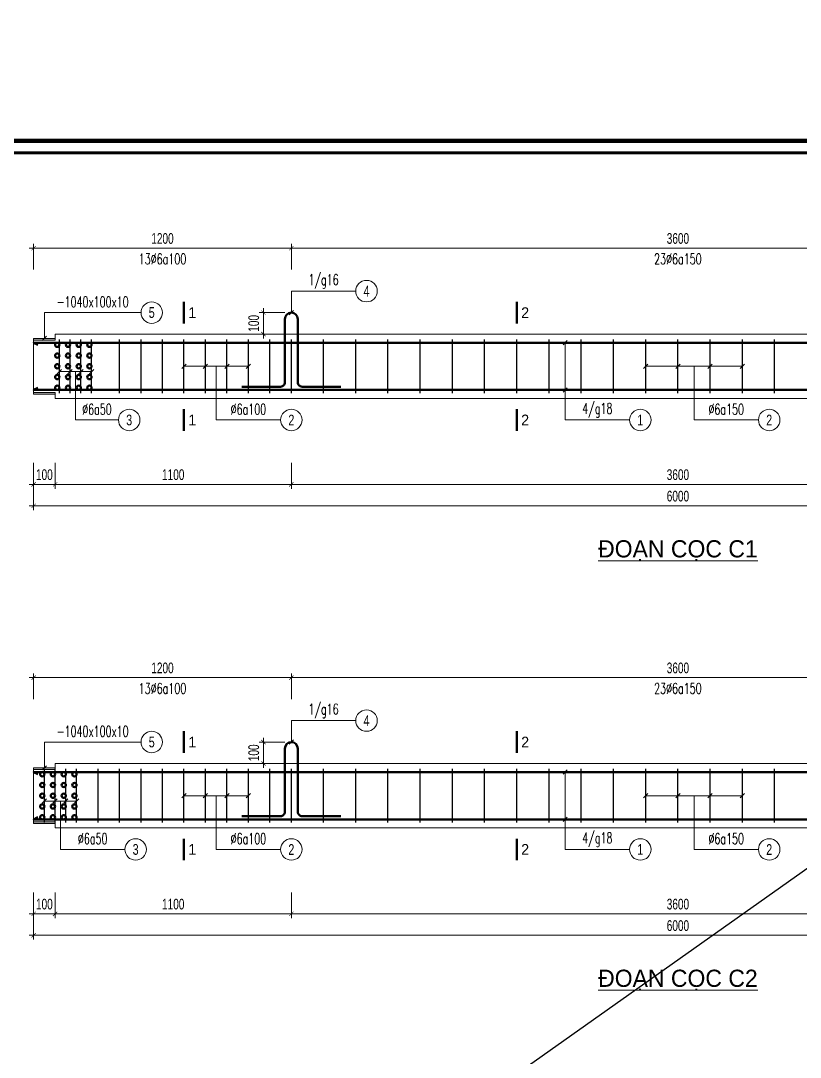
# Model space of a CAD drawing. Header units: inches. Extents: x 541671 to 837720, y 76128 to 1008472.
# Drawn here: x 608180 to 611809, y 379889 to 384717 of the extents above; entities that cross this region are included whole.
import ezdxf
from ezdxf.enums import TextEntityAlignment as Align

# ---------------------------------------------------------------- set-up
doc = ezdxf.new("R2010")
doc.units = ezdxf.units.IN
doc.header["$MEASUREMENT"] = 0
doc.header["$PDMODE"] = 32
doc.header["$PDSIZE"] = -1
doc.layers.get('0').update_dxf_attribs({"lineweight": 18})
for name, color, linetype, lineweight in [('Hien', 4, 'Continuous', 20), ('KICHTHUOC', 4, 'Continuous', 18), ('LC Net thay', 7, 'Continuous', 25), ('LC Text1', 3, 'Continuous', 20), ('ThepDai', 5, 'Continuous', 30), ('ThepDoc', 3, 'Continuous', 50), ('ThepDocHien', 3, 'Continuous', 50), ('VatLieu', 8, 'Continuous', 9)]:
    doc.layers.add(name, color=color, linetype=linetype, lineweight=lineweight)
doc.layers.add('KCS_Plotter', color=11, linetype='Continuous', plot=False)
doc.layers.add('Khungten_LCDI', color=7, linetype='Continuous')
doc.styles.add('Khungten', font='VHAVAN_2.TTF', dxfattribs={"width": 0.8, "height": 5000})
doc.styles.add('ROMANS', font='vncc-rms.shx', dxfattribs={"width": 0.7, "bigfont": 'romancvn.shx'})
doc.styles.add('style2', font='romans.shx', dxfattribs={"width": 0.65, "bigfont": 'vns.shx'})
doc.styles.add('Title', font='VHAVAN_2.TTF', dxfattribs={"width": 0.8})
doc.styles.add('VNAVANTH', font='VHAVANB_2.TTF', dxfattribs={"width": 0.6})
doc.dimstyles.new('dim50', dxfattribs={"dimscale": 20, "dimtxt": 2.5, "dimasz": 1, "dimexe": 1, "dimexo": 0, "dimgap": 1, "dimtad": 1, "dimdec": 0, "dimzin": 12, "dimdsep": 46, "dimtxsty": 'ROMANS', "dimblk": 'ARCHTICK', "dimcen": 0, "dimdle": 1, "dimclrd": 1, "dimclre": 1, "dimclrt": 7, "dimadec": 0, "dimazin": 0, "dimtfac": 4e-06, "dimtdec": 0, "dimtix": 1, "dimtmove": 2, "dimatfit": 3, "dimldrblk": 'ARCHTICK', "dimfxl": 1, "dimtolj": 1, "dimtzin": 0, "dimarcsym": 0})

# ---------------------------------------------------------------- blocks, each defined once
blk = doc.blocks.new('lcdi fix')
at = {"layer": 'Defpoints', "lineweight": 0}
blk.add_lwpolyline([(-1200, -14850), (-1200, 14850), (40800, 14850), (40800, -14850)], close=True, dxfattribs=at)
at = {"layer": 'Khungten_LCDI', "color": 5, "lineweight": 60}
blk.add_lwpolyline([(0, -14650), (0, 14650), (40600, 14650), (40600, -14650)], close=True, dxfattribs=at)
at = {"color": 7, "style": 'Khungten', "width": 0.8}
for tag, p in [('REVISION', (39498.75, -10746.3)), ('NGAYHT', (39546.07, -11609.37))]:
    blk.add_attdef(tag, text='', height=200, dxfattribs=at).set_placement(p, align=Align.CENTER)
at = {"layer": 'LC Text1', "style": 'Title', "width": 1.824646}
for tag, p, p2 in [('TENBANVE1', (36912.66, -8885.76), (40339.14, -8885.76)), ('TENBANVE2', (36912.66, -9562.47), (40339.14, -9562.47))]:
    blk.add_attdef(tag, text='', height=250, dxfattribs=at).set_placement(p, p2, align=Align.FIT)
at = {"layer": 'LC Text1', "style": 'Title', "width": 0.7}
blk.add_attdef('SOBANVE', text='', height=250, dxfattribs=at).set_placement((39561.98, -13896.18), align=Align.CENTER)
blk = doc.blocks.new('doancocC2(6000x300x300)')
at = {"layer": 'VatLieu'}
h = blk.add_hatch(color=256, dxfattribs=at)
h.dxf.hatch_style = 2
h.paths.add_polyline_path([(100, 260), (0, 260), (0, 252), (100, 252)])
h.paths.add_polyline_path([(100, 8), (0, 8), (0, 0), (100, 0)])
h = blk.add_hatch(color=256, dxfattribs=at)
h.dxf.hatch_style = 2
h.paths.add_polyline_path([(6000, 260), (5900, 260), (5900, 254), (6000, 254)])
h.paths.add_polyline_path([(6000, 6), (5900, 6), (5900, 0), (6000, 0)])
at = {"layer": 'Hien'}
for p, q in [((0, 260), (100, 260)), ((0, 260), (0, 0)), ((0, 252), (100, 252)), ((100, 280), (5900, 280)), ((100, 280), (100, 252)), ((5900, 280), (5900, 254)), ((6000, 260), (5900, 260)), ((6000, 254), (5900, 254)), ((6000, 260), (6000, 0)), ((0, 8), (100, 8)), ((0, 0), (100, 0)), ((100, 8), (100, -20)), ((6000, 6), (5900, 6)), ((5900, 6), (5900, -20)), ((6000, 0), (5900, 0)), ((5900, -20), (100, -20))]:
    blk.add_line(p, q, dxfattribs=at)
blk = doc.blocks.new('_ArchTick')
at = {"color": 0, "linetype": 'ByBlock', "const_width": 0.15}
blk.add_lwpolyline([(-0.5, -0.5), (0.5, 0.5)], dxfattribs=at)
blk = doc.blocks.new('*D693')
at = {"layer": 'Defpoints', "color": 0, "transparency": 16777216}
for p in [(3158.4, 4716), (9158.4, 4716), (3158.4, 4616)]:
    blk.add_point(p, dxfattribs=at)
at = {"layer": 'KICHTHUOC', "color": 1, "lineweight": -2, "transparency": 16777216}
for p, q in [((3158.4, 4716), (3158.4, 4596)), ((9158.4, 4716), (9158.4, 4596)), ((9178.4, 4616), (3138.4, 4616))]:
    blk.add_line(p, q, dxfattribs=at)
at = {"layer": 'KICHTHUOC', "color": 1, "lineweight": -2, "transparency": 16777216, "xscale": 20, "yscale": 20, "zscale": 20, "rotation": 180}
blk.add_blockref('_ArchTick', (3158.4, 4616), dxfattribs=at)
at = {"layer": 'KICHTHUOC', "color": 1, "lineweight": -2, "transparency": 16777216, "xscale": 20, "yscale": 20, "zscale": 20}
blk.add_blockref('_ArchTick', (9158.4, 4616), dxfattribs=at)
at = {"layer": 'KICHTHUOC', "color": 7, "transparency": 16777216, "insert": (6158.4, 4661), "char_height": 50, "attachment_point": 5, "style": 'ROMANS'}
blk.add_mtext('\\A1;6000', dxfattribs=at)
blk = doc.blocks.new('*D694')
at = {"layer": 'Defpoints', "color": 0, "transparency": 16777216}
for p in [(4358.4, 4816), (7958.4, 4816), (7958.4, 4716)]:
    blk.add_point(p, dxfattribs=at)
at = {"layer": 'KICHTHUOC', "color": 1, "lineweight": -2, "transparency": 16777216}
for p, q in [((4358.4, 4816), (4358.4, 4696)), ((7958.4, 4816), (7958.4, 4696)), ((4338.4, 4716), (7978.4, 4716))]:
    blk.add_line(p, q, dxfattribs=at)
at = {"layer": 'KICHTHUOC', "color": 1, "lineweight": -2, "transparency": 16777216, "xscale": 20, "yscale": 20, "zscale": 20, "rotation": 180}
blk.add_blockref('_ArchTick', (4358.4, 4716), dxfattribs=at)
at = {"layer": 'KICHTHUOC', "color": 1, "lineweight": -2, "transparency": 16777216, "xscale": 20, "yscale": 20, "zscale": 20}
blk.add_blockref('_ArchTick', (7958.4, 4716), dxfattribs=at)
at = {"layer": 'KICHTHUOC', "color": 7, "transparency": 16777216, "insert": (6158.4, 4761), "char_height": 50, "attachment_point": 5, "style": 'ROMANS'}
blk.add_mtext('\\A1;3600', dxfattribs=at)
blk = doc.blocks.new('*D695')
at = {"layer": 'Defpoints', "color": 0, "transparency": 16777216}
for p in [(3158.4, 4816), (3258.4, 4816), (3258.4, 4716)]:
    blk.add_point(p, dxfattribs=at)
at = {"layer": 'KICHTHUOC', "color": 1, "lineweight": -2, "transparency": 16777216}
for p, q in [((3158.4, 4816), (3158.4, 4696)), ((3258.4, 4816), (3258.4, 4696)), ((3158.4, 4716), (3138.4, 4716)), ((3158.4, 4716), (3258.4, 4716)), ((3258.4, 4716), (3278.4, 4716))]:
    blk.add_line(p, q, dxfattribs=at)
at = {"layer": 'KICHTHUOC', "color": 1, "lineweight": -2, "transparency": 16777216, "xscale": 20, "yscale": 20, "zscale": 20}
blk.add_blockref('_ArchTick', (3158.4, 4716), dxfattribs=at)
at = {"layer": 'KICHTHUOC', "color": 1, "lineweight": -2, "transparency": 16777216, "xscale": 20, "yscale": 20, "zscale": 20, "rotation": 180}
blk.add_blockref('_ArchTick', (3258.4, 4716), dxfattribs=at)
at = {"layer": 'KICHTHUOC', "color": 7, "transparency": 16777216, "insert": (3208.4, 4761), "char_height": 50, "attachment_point": 5, "style": 'ROMANS'}
blk.add_mtext('\\A1;100', dxfattribs=at)
blk = doc.blocks.new('*D696')
at = {"layer": 'Defpoints', "color": 0, "transparency": 16777216}
for p in [(3258.4, 4816), (4358.4, 4816), (4358.4, 4716)]:
    blk.add_point(p, dxfattribs=at)
at = {"layer": 'KICHTHUOC', "color": 1, "lineweight": -2, "transparency": 16777216}
for p, q in [((3258.4, 4816), (3258.4, 4696)), ((4358.4, 4816), (4358.4, 4696)), ((3238.4, 4716), (4378.4, 4716))]:
    blk.add_line(p, q, dxfattribs=at)
at = {"layer": 'KICHTHUOC', "color": 1, "lineweight": -2, "transparency": 16777216, "xscale": 20, "yscale": 20, "zscale": 20, "rotation": 180}
blk.add_blockref('_ArchTick', (3258.4, 4716), dxfattribs=at)
at = {"layer": 'KICHTHUOC', "color": 1, "lineweight": -2, "transparency": 16777216, "xscale": 20, "yscale": 20, "zscale": 20}
blk.add_blockref('_ArchTick', (4358.4, 4716), dxfattribs=at)
at = {"layer": 'KICHTHUOC', "color": 7, "transparency": 16777216, "insert": (3808.4, 4761), "char_height": 50, "attachment_point": 5, "style": 'ROMANS'}
blk.add_mtext('\\A1;1100', dxfattribs=at)
blk = doc.blocks.new('*D697')
at = {"layer": 'Defpoints', "color": 0, "transparency": 16777216}
for p in [(4358.4, 5816), (3158.4, 5716), (4358.4, 5716)]:
    blk.add_point(p, dxfattribs=at)
at = {"layer": 'KICHTHUOC', "color": 1, "lineweight": -2, "transparency": 16777216}
for p, q in [((3138.4, 5816), (4378.4, 5816)), ((3158.4, 5716), (3158.4, 5836)), ((4358.4, 5716), (4358.4, 5836))]:
    blk.add_line(p, q, dxfattribs=at)
at = {"layer": 'KICHTHUOC', "color": 1, "lineweight": -2, "transparency": 16777216, "xscale": 20, "yscale": 20, "zscale": 20, "rotation": 180}
blk.add_blockref('_ArchTick', (3158.4, 5816), dxfattribs=at)
at = {"layer": 'KICHTHUOC', "color": 1, "lineweight": -2, "transparency": 16777216, "xscale": 20, "yscale": 20, "zscale": 20}
blk.add_blockref('_ArchTick', (4358.4, 5816), dxfattribs=at)
at = {"layer": 'KICHTHUOC', "color": 7, "transparency": 16777216, "insert": (3758.4, 5861), "char_height": 50, "attachment_point": 5, "style": 'ROMANS'}
blk.add_mtext('\\A1;1200', dxfattribs=at)
blk = doc.blocks.new('*D698')
at = {"layer": 'Defpoints', "color": 0, "transparency": 16777216}
for p in [(4228.4, 5516), (4328.4, 5516), (4328.4, 5416)]:
    blk.add_point(p, dxfattribs=at)
at = {"layer": 'KICHTHUOC', "color": 1, "lineweight": -2, "transparency": 16777216}
for p, q in [((4328.4, 5516), (4208.4, 5516)), ((4228.4, 5516), (4228.4, 5536)), ((4228.4, 5416), (4228.4, 5516)), ((4328.4, 5416), (4208.4, 5416)), ((4228.4, 5416), (4228.4, 5396))]:
    blk.add_line(p, q, dxfattribs=at)
at = {"layer": 'KICHTHUOC', "color": 1, "lineweight": -2, "transparency": 16777216, "xscale": 20, "yscale": 20, "zscale": 20}
for p, rotation in [((4228.4, 5516), 270), ((4228.4, 5416), 90)]:
    blk.add_blockref('_ArchTick', p, dxfattribs=dict(at, rotation=rotation))
at = {"layer": 'KICHTHUOC', "color": 7, "transparency": 16777216, "insert": (4183.4, 5466), "char_height": 50, "attachment_point": 5, "rotation": 90, "style": 'ROMANS'}
blk.add_mtext('\\A1;100', dxfattribs=at)
blk = doc.blocks.new('*D699')
at = {"layer": 'Defpoints', "color": 0, "transparency": 16777216}
for p in [(7958.4, 5816), (4358.4, 5716), (7958.4, 5716)]:
    blk.add_point(p, dxfattribs=at)
at = {"layer": 'KICHTHUOC', "color": 1, "lineweight": -2, "transparency": 16777216}
for p, q in [((4338.4, 5816), (7978.4, 5816)), ((4358.4, 5716), (4358.4, 5836)), ((7958.4, 5716), (7958.4, 5836))]:
    blk.add_line(p, q, dxfattribs=at)
at = {"layer": 'KICHTHUOC', "color": 1, "lineweight": -2, "transparency": 16777216, "xscale": 20, "yscale": 20, "zscale": 20, "rotation": 180}
blk.add_blockref('_ArchTick', (4358.4, 5816), dxfattribs=at)
at = {"layer": 'KICHTHUOC', "color": 1, "lineweight": -2, "transparency": 16777216, "xscale": 20, "yscale": 20, "zscale": 20}
blk.add_blockref('_ArchTick', (7958.4, 5816), dxfattribs=at)
at = {"layer": 'KICHTHUOC', "color": 7, "transparency": 16777216, "insert": (6158.4, 5861), "char_height": 50, "attachment_point": 5, "style": 'ROMANS'}
blk.add_mtext('\\A1;3600', dxfattribs=at)
blk = doc.blocks.new('_Oblique')
at = {"color": 0, "linetype": 'ByBlock', "lineweight": -2}
blk.add_line((-0.5, -0.5), (0.5, 0.5), dxfattribs=at)
blk = doc.blocks.new('*D750')
at = {"layer": 'Defpoints', "color": 0, "transparency": 16777216}
for p in [(3158.4, 6716), (9158.4, 6716), (3158.4, 6616)]:
    blk.add_point(p, dxfattribs=at)
at = {"layer": 'KICHTHUOC', "color": 1, "lineweight": -2, "transparency": 16777216}
for p, q in [((3158.4, 6716), (3158.4, 6596)), ((9158.4, 6716), (9158.4, 6596)), ((9178.4, 6616), (3138.4, 6616))]:
    blk.add_line(p, q, dxfattribs=at)
at = {"layer": 'KICHTHUOC', "color": 1, "lineweight": -2, "transparency": 16777216, "xscale": 20, "yscale": 20, "zscale": 20, "rotation": 180}
blk.add_blockref('_ArchTick', (3158.4, 6616), dxfattribs=at)
at = {"layer": 'KICHTHUOC', "color": 1, "lineweight": -2, "transparency": 16777216, "xscale": 20, "yscale": 20, "zscale": 20}
blk.add_blockref('_ArchTick', (9158.4, 6616), dxfattribs=at)
at = {"layer": 'KICHTHUOC', "color": 7, "transparency": 16777216, "insert": (6158.4, 6661), "char_height": 50, "attachment_point": 5, "style": 'ROMANS'}
blk.add_mtext('\\A1;6000', dxfattribs=at)
blk = doc.blocks.new('*D751')
at = {"layer": 'Defpoints', "color": 0, "transparency": 16777216}
for p in [(4358.4, 6816), (7958.4, 6816), (7958.4, 6716)]:
    blk.add_point(p, dxfattribs=at)
at = {"layer": 'KICHTHUOC', "color": 1, "lineweight": -2, "transparency": 16777216}
for p, q in [((4358.4, 6816), (4358.4, 6696)), ((7958.4, 6816), (7958.4, 6696)), ((4338.4, 6716), (7978.4, 6716))]:
    blk.add_line(p, q, dxfattribs=at)
at = {"layer": 'KICHTHUOC', "color": 1, "lineweight": -2, "transparency": 16777216, "xscale": 20, "yscale": 20, "zscale": 20, "rotation": 180}
blk.add_blockref('_ArchTick', (4358.4, 6716), dxfattribs=at)
at = {"layer": 'KICHTHUOC', "color": 1, "lineweight": -2, "transparency": 16777216, "xscale": 20, "yscale": 20, "zscale": 20}
blk.add_blockref('_ArchTick', (7958.4, 6716), dxfattribs=at)
at = {"layer": 'KICHTHUOC', "color": 7, "transparency": 16777216, "insert": (6158.4, 6761), "char_height": 50, "attachment_point": 5, "style": 'ROMANS'}
blk.add_mtext('\\A1;3600', dxfattribs=at)
blk = doc.blocks.new('*D752')
at = {"layer": 'Defpoints', "color": 0, "transparency": 16777216}
for p in [(3158.4, 6816), (3258.4, 6816), (3258.4, 6716)]:
    blk.add_point(p, dxfattribs=at)
at = {"layer": 'KICHTHUOC', "color": 1, "lineweight": -2, "transparency": 16777216}
for p, q in [((3158.4, 6816), (3158.4, 6696)), ((3258.4, 6816), (3258.4, 6696)), ((3158.4, 6716), (3138.4, 6716)), ((3158.4, 6716), (3258.4, 6716)), ((3258.4, 6716), (3278.4, 6716))]:
    blk.add_line(p, q, dxfattribs=at)
at = {"layer": 'KICHTHUOC', "color": 1, "lineweight": -2, "transparency": 16777216, "xscale": 20, "yscale": 20, "zscale": 20}
blk.add_blockref('_ArchTick', (3158.4, 6716), dxfattribs=at)
at = {"layer": 'KICHTHUOC', "color": 1, "lineweight": -2, "transparency": 16777216, "xscale": 20, "yscale": 20, "zscale": 20, "rotation": 180}
blk.add_blockref('_ArchTick', (3258.4, 6716), dxfattribs=at)
at = {"layer": 'KICHTHUOC', "color": 7, "transparency": 16777216, "insert": (3208.4, 6761), "char_height": 50, "attachment_point": 5, "style": 'ROMANS'}
blk.add_mtext('\\A1;100', dxfattribs=at)
blk = doc.blocks.new('*D753')
at = {"layer": 'Defpoints', "color": 0, "transparency": 16777216}
for p in [(3258.4, 6816), (4358.4, 6816), (4358.4, 6716)]:
    blk.add_point(p, dxfattribs=at)
at = {"layer": 'KICHTHUOC', "color": 1, "lineweight": -2, "transparency": 16777216}
for p, q in [((3258.4, 6816), (3258.4, 6696)), ((4358.4, 6816), (4358.4, 6696)), ((3238.4, 6716), (4378.4, 6716))]:
    blk.add_line(p, q, dxfattribs=at)
at = {"layer": 'KICHTHUOC', "color": 1, "lineweight": -2, "transparency": 16777216, "xscale": 20, "yscale": 20, "zscale": 20, "rotation": 180}
blk.add_blockref('_ArchTick', (3258.4, 6716), dxfattribs=at)
at = {"layer": 'KICHTHUOC', "color": 1, "lineweight": -2, "transparency": 16777216, "xscale": 20, "yscale": 20, "zscale": 20}
blk.add_blockref('_ArchTick', (4358.4, 6716), dxfattribs=at)
at = {"layer": 'KICHTHUOC', "color": 7, "transparency": 16777216, "insert": (3808.4, 6761), "char_height": 50, "attachment_point": 5, "style": 'ROMANS'}
blk.add_mtext('\\A1;1100', dxfattribs=at)
blk = doc.blocks.new('*D721')
at = {"layer": 'Defpoints', "color": 0, "transparency": 16777216}
for p in [(4358.4, 7816), (3158.4, 7716), (4358.4, 7716)]:
    blk.add_point(p, dxfattribs=at)
at = {"layer": 'KICHTHUOC', "color": 1, "lineweight": -2, "transparency": 16777216}
for p, q in [((3158.4, 7716), (3158.4, 7836)), ((4358.4, 7716), (4358.4, 7836)), ((3138.4, 7816), (4378.4, 7816))]:
    blk.add_line(p, q, dxfattribs=at)
at = {"layer": 'KICHTHUOC', "color": 1, "lineweight": -2, "transparency": 16777216, "xscale": 20, "yscale": 20, "zscale": 20, "rotation": 180}
blk.add_blockref('_ArchTick', (3158.4, 7816), dxfattribs=at)
at = {"layer": 'KICHTHUOC', "color": 1, "lineweight": -2, "transparency": 16777216, "xscale": 20, "yscale": 20, "zscale": 20}
blk.add_blockref('_ArchTick', (4358.4, 7816), dxfattribs=at)
at = {"layer": 'KICHTHUOC', "color": 7, "transparency": 16777216, "insert": (3758.4, 7861), "char_height": 50, "attachment_point": 5, "style": 'ROMANS'}
blk.add_mtext('\\A1;1200', dxfattribs=at)
blk = doc.blocks.new('*D722')
at = {"layer": 'Defpoints', "color": 0, "transparency": 16777216}
for p in [(4228.4, 7516), (4328.4, 7516), (4328.4, 7416)]:
    blk.add_point(p, dxfattribs=at)
at = {"layer": 'KICHTHUOC', "color": 1, "lineweight": -2, "transparency": 16777216}
for p, q in [((4228.4, 7516), (4228.4, 7536)), ((4328.4, 7516), (4208.4, 7516)), ((4228.4, 7416), (4228.4, 7516)), ((4328.4, 7416), (4208.4, 7416)), ((4228.4, 7416), (4228.4, 7396))]:
    blk.add_line(p, q, dxfattribs=at)
at = {"layer": 'KICHTHUOC', "color": 1, "lineweight": -2, "transparency": 16777216, "xscale": 20, "yscale": 20, "zscale": 20}
for p, rotation in [((4228.4, 7516), 270), ((4228.4, 7416), 90)]:
    blk.add_blockref('_ArchTick', p, dxfattribs=dict(at, rotation=rotation))
at = {"layer": 'KICHTHUOC', "color": 7, "transparency": 16777216, "insert": (4183.4, 7466), "char_height": 50, "attachment_point": 5, "rotation": 90, "style": 'ROMANS'}
blk.add_mtext('\\A1;100', dxfattribs=at)
blk = doc.blocks.new('*D723')
at = {"layer": 'Defpoints', "color": 0, "transparency": 16777216}
for p in [(7958.4, 7816), (4358.4, 7716), (7958.4, 7716)]:
    blk.add_point(p, dxfattribs=at)
at = {"layer": 'KICHTHUOC', "color": 1, "lineweight": -2, "transparency": 16777216}
for p, q in [((4358.4, 7716), (4358.4, 7836)), ((7958.4, 7716), (7958.4, 7836)), ((4338.4, 7816), (7978.4, 7816))]:
    blk.add_line(p, q, dxfattribs=at)
at = {"layer": 'KICHTHUOC', "color": 1, "lineweight": -2, "transparency": 16777216, "xscale": 20, "yscale": 20, "zscale": 20, "rotation": 180}
blk.add_blockref('_ArchTick', (4358.4, 7816), dxfattribs=at)
at = {"layer": 'KICHTHUOC', "color": 1, "lineweight": -2, "transparency": 16777216, "xscale": 20, "yscale": 20, "zscale": 20}
blk.add_blockref('_ArchTick', (7958.4, 7816), dxfattribs=at)
at = {"layer": 'KICHTHUOC', "color": 7, "transparency": 16777216, "insert": (6158.4, 7861), "char_height": 50, "attachment_point": 5, "style": 'ROMANS'}
blk.add_mtext('\\A1;3600', dxfattribs=at)
blk = doc.blocks.new('doancocC1(6000x300x300)')
at = {"layer": 'VatLieu'}
h = blk.add_hatch(color=256, dxfattribs=at)
h.dxf.hatch_style = 2
h.paths.add_polyline_path([(100, 260), (0, 260), (0, 252), (100, 252)])
h.paths.add_polyline_path([(100, 8), (0, 8), (0, 0), (100, 0)])
at = {"layer": 'Hien'}
for p, q in [((0, 260), (100, 260)), ((0, 260), (0, 0)), ((0, 252), (100, 252)), ((100, 280), (6000, 280)), ((100, 252), (100, 280)), ((6000, 280), (6300, 155)), ((6300, 105), (6300, 155)), ((6000, -20), (6300, 105)), ((0, 8), (100, 8)), ((0, 0), (100, 0)), ((100, -20), (100, 8)), ((6000, -20), (100, -20))]:
    blk.add_line(p, q, dxfattribs=at)
blk.add_lwpolyline([(6300, 142.5), (6350, 142.5), (6350, 117.5), (6300, 117.5)], dxfattribs=at)
blk = doc.blocks.new('000000000000000000000000')
at = {"layer": 'KICHTHUOC'}
for p, q in [((4358.37, 7616), (4658.37, 7616)), ((4358.37, 7616), (4358.37, 7516)), ((3208.37, 7516), (3658.37, 7516)), ((3208.37, 7516), (3208.37, 7396)), ((5633.37, 7376), (5633.37, 7016)), ((3278.37, 7241), (3428.37, 7241)), ((3353.37, 7241), (3353.37, 7016)), ((3858.37, 7266), (4158.37, 7266)), ((4008.37, 7266), (4008.37, 7016)), ((6008.37, 7266), (6458.37, 7266)), ((6233.37, 7266), (6233.37, 7016)), ((3353.37, 7016), (3553.37, 7016)), ((4008.37, 7016), (4308.37, 7016)), ((5633.37, 7016), (5933.37, 7016)), ((6233.37, 7016), (6533.37, 7016)), ((4358.37, 5616), (4658.37, 5616)), ((4358.37, 5616), (4358.37, 5516)), ((3208.37, 5516), (3658.37, 5516)), ((3208.37, 5516), (3208.37, 5396)), ((5633.37, 5376), (5633.37, 5016)), ((3858.37, 5266), (4158.37, 5266)), ((4008.37, 5266), (4008.37, 5016)), ((6008.37, 5266), (6458.37, 5266)), ((6233.37, 5266), (6233.37, 5016)), ((3208.37, 5241), (3358.37, 5241)), ((3283.37, 5241), (3283.37, 5016)), ((3283.37, 5016), (3583.37, 5016)), ((4008.37, 5016), (4308.37, 5016)), ((5633.37, 5016), (5933.37, 5016)), ((6233.37, 5016), (6533.37, 5016))]:
    blk.add_line(p, q, dxfattribs=at)
for centre in [(4708.37, 7616), (3708.37, 7516), (3603.37, 7016), (4358.37, 7016), (5983.37, 7016), (6583.37, 7016), (4708.37, 5616), (3708.37, 5516), (3633.37, 5016), (4358.37, 5016), (5983.37, 5016), (6583.37, 5016)]:
    blk.add_circle(centre, 50, dxfattribs=at)
at = {"layer": 'ThepDai'}
for p, q in [((3278.37, 7141), (3278.37, 7391)), ((3328.37, 7141), (3328.37, 7391)), ((3378.37, 7141), (3378.37, 7391)), ((3428.37, 7141), (3428.37, 7391)), ((3558.37, 7141), (3558.37, 7391)), ((3658.37, 7141), (3658.37, 7391)), ((3758.37, 7141), (3758.37, 7391)), ((3858.37, 7141), (3858.37, 7391)), ((3958.37, 7141), (3958.37, 7391)), ((4058.37, 7141), (4058.37, 7391)), ((4158.37, 7141), (4158.37, 7391)), ((4258.37, 7141), (4258.37, 7391)), ((4358.37, 7141), (4358.37, 7391)), ((4508.37, 7141), (4508.37, 7391)), ((4658.37, 7141), (4658.37, 7391)), ((4808.37, 7141), (4808.37, 7391)), ((4958.37, 7141), (4958.37, 7391)), ((5108.37, 7141), (5108.37, 7391)), ((5258.37, 7141), (5258.37, 7391)), ((5408.37, 7141), (5408.37, 7391)), ((5558.37, 7141), (5558.37, 7391)), ((5708.37, 7141), (5708.37, 7391)), ((5858.37, 7141), (5858.37, 7391)), ((6008.37, 7141), (6008.37, 7391)), ((6158.37, 7141), (6158.37, 7391)), ((6308.37, 7141), (6308.37, 7391)), ((6458.37, 7141), (6458.37, 7391)), ((6608.37, 7141), (6608.37, 7391)), ((3208.37, 5141), (3208.37, 5391)), ((3258.37, 5141), (3258.37, 5391)), ((3308.37, 5141), (3308.37, 5391)), ((3358.37, 5141), (3358.37, 5391)), ((3458.37, 5141), (3458.37, 5391)), ((3558.37, 5141), (3558.37, 5391)), ((3658.37, 5141), (3658.37, 5391)), ((3758.37, 5141), (3758.37, 5391)), ((3858.37, 5141), (3858.37, 5391)), ((3958.37, 5141), (3958.37, 5391)), ((4058.37, 5141), (4058.37, 5391)), ((4158.37, 5141), (4158.37, 5391)), ((4258.37, 5141), (4258.37, 5391)), ((4358.37, 5141), (4358.37, 5391)), ((4508.37, 5141), (4508.37, 5391)), ((4658.37, 5141), (4658.37, 5391)), ((4808.37, 5141), (4808.37, 5391)), ((4958.37, 5141), (4958.37, 5391)), ((5108.37, 5141), (5108.37, 5391)), ((5258.37, 5141), (5258.37, 5391)), ((5408.37, 5141), (5408.37, 5391)), ((5558.37, 5141), (5558.37, 5391)), ((5708.37, 5141), (5708.37, 5391)), ((5858.37, 5141), (5858.37, 5391)), ((6008.37, 5141), (6008.37, 5391)), ((6158.37, 5141), (6158.37, 5391)), ((6308.37, 5141), (6308.37, 5391)), ((6458.37, 5141), (6458.37, 5391)), ((6608.37, 5141), (6608.37, 5391))]:
    blk.add_line(p, q, dxfattribs=at)
at = {"layer": 'ThepDoc'}
for points in [[(9458.37, 7278.5), (9158.37, 7376), (3158.37, 7376), (3178.37, 7366)], [(9458.37, 7253.5), (9158.37, 7156), (3158.37, 7156), (3178.37, 7166)], [(9138.37, 5366), (9158.37, 5376), (3158.37, 5376), (3178.37, 5366)], [(9138.37, 5166), (9158.37, 5156), (3158.37, 5156), (3178.37, 5166)]]:
    blk.add_lwpolyline(points, dxfattribs=at)
for centre in [(3268.37, 7366), (3318.37, 7366), (3368.37, 7366), (3418.37, 7366), (3268.37, 7316), (3318.37, 7316), (3368.37, 7316), (3418.37, 7316), (3268.37, 7266), (3318.37, 7266), (3368.37, 7266), (3418.37, 7266), (3268.37, 7216), (3318.37, 7216), (3368.37, 7216), (3418.37, 7216), (3268.37, 7166), (3318.37, 7166), (3368.37, 7166), (3418.37, 7166), (3198.37, 5366), (3248.37, 5366), (3298.37, 5366), (3348.37, 5366), (3198.37, 5316), (3248.37, 5316), (3298.37, 5316), (3348.37, 5316), (3198.37, 5266), (3248.37, 5266), (3298.37, 5266), (3348.37, 5266), (3198.37, 5216), (3248.37, 5216), (3298.37, 5216), (3348.37, 5216), (3198.37, 5166), (3248.37, 5166), (3298.37, 5166), (3348.37, 5166)]:
    blk.add_circle(centre, 10, dxfattribs=at)
at = {"layer": 'ThepDocHien'}
for p, q in [((3858.37, 7466), (3858.37, 7566)), ((5408.37, 7466), (5408.37, 7566)), ((3858.37, 7066), (3858.37, 6966)), ((5408.37, 7066), (5408.37, 6966)), ((3858.37, 5466), (3858.37, 5566)), ((5408.37, 5466), (5408.37, 5566)), ((3858.37, 5066), (3858.37, 4966)), ((5408.37, 5066), (5408.37, 4966))]:
    blk.add_line(p, q, dxfattribs=at)
for points in [[(4588.37, 7171), (4408.37, 7171, -0.4142136), (4388.37, 7191), (4388.37, 7486, 1), (4328.37, 7486), (4328.37, 7191, -0.4142136), (4308.37, 7171), (4128.37, 7171)], [(4588.37, 5171), (4408.37, 5171, -0.4142136), (4388.37, 5191), (4388.37, 5486, 1), (4328.37, 5486), (4328.37, 5191, -0.4142136), (4308.37, 5171), (4128.37, 5171)]]:
    blk.add_lwpolyline(points, format="xyb", dxfattribs=at)
at = {"layer": 'VatLieu', "const_width": 19.6}
blk.add_lwpolyline([(-209.36, 0), (11550.64, 0), (11550.64, 8316), (-209.36, 8316)], close=True, dxfattribs=at)
at = {"layer": 'KICHTHUOC', "xscale": 20, "yscale": 20, "zscale": 20}
for p in [(4358.37, 7516), (3208.37, 7396), (5633.37, 7376), (3278.37, 7241), (3328.37, 7241), (3378.37, 7241), (3428.37, 7241), (3858.37, 7266), (3958.37, 7266), (4058.37, 7266), (4158.37, 7266), (6008.37, 7266), (6158.37, 7266), (6308.37, 7266), (6458.37, 7266), (5633.37, 7156), (4358.37, 5516), (3208.37, 5396), (5633.37, 5376), (3858.37, 5266), (3958.37, 5266), (4058.37, 5266), (4158.37, 5266), (6008.37, 5266), (6158.37, 5266), (6308.37, 5266), (6458.37, 5266), (3208.37, 5241), (3258.37, 5241), (3308.37, 5241), (3358.37, 5241), (5633.37, 5156)]:
    blk.add_blockref('_Oblique', p, dxfattribs=at)
at = {"layer": 'VatLieu'}
for name, p in [('doancocC1(6000x300x300)', (3158.37, 7136)), ('doancocC2(6000x300x300)', (3158.37, 5136))]:
    blk.add_blockref(name, p, dxfattribs=at)
for s, style, width, p in [('13%%c6a100', 'style2', 0.65, (3758.37, 7766)), ('23%%c6a150', 'style2', 0.65, (6158.37, 7766)), ('1/g16', 'style2', 0.65, (4508.37, 7666)), ('4', 'ROMANS', 0.75, (4708.37, 7616)), ('-1040x100x10', 'style2', 0.65, (3433.37, 7566)), ('5', 'ROMANS', 0.75, (3708.37, 7516)), ('4/g18', 'style2', 0.65, (5783.37, 7066)), ('%%c6a50', 'style2', 0.65, (3453.37, 7066)), ('%%c6a100', 'style2', 0.65, (4158.37, 7066)), ('%%c6a150', 'style2', 0.65, (6383.37, 7066)), ('3', 'ROMANS', 0.75, (3603.37, 7016)), ('2', 'ROMANS', 0.75, (4358.37, 7016)), ('1', 'ROMANS', 0.75, (5983.37, 7016)), ('2', 'ROMANS', 0.75, (6583.37, 7016)), ('13%%c6a100', 'style2', 0.65, (3758.37, 5766)), ('23%%c6a150', 'style2', 0.65, (6158.37, 5766)), ('1/g16', 'style2', 0.65, (4508.37, 5666)), ('4', 'ROMANS', 0.75, (4708.37, 5616)), ('-1040x100x10', 'style2', 0.65, (3433.37, 5566)), ('5', 'ROMANS', 0.75, (3708.37, 5516)), ('%%c6a50', 'style2', 0.65, (3433.37, 5066)), ('%%c6a100', 'style2', 0.65, (4158.37, 5066)), ('4/g18', 'style2', 0.65, (5783.37, 5066)), ('%%c6a150', 'style2', 0.65, (6383.37, 5066)), ('3', 'ROMANS', 0.75, (3633.37, 5016)), ('2', 'ROMANS', 0.75, (4358.37, 5016)), ('1', 'ROMANS', 0.75, (5983.37, 5016)), ('2', 'ROMANS', 0.75, (6583.37, 5016))]:
    blk.add_text(s, height=50, dxfattribs=dict(style=style, width=width)).set_placement(p, align=Align.MIDDLE)
at = {"style": 'VNAVANTH'}
for s, p in [('1', (3878.37, 7515.8)), ('2', (5428.37, 7515.8)), ('1', (3878.37, 7016)), ('2', (5428.37, 7016)), ('1', (3878.37, 5515.8)), ('2', (5428.37, 5515.8)), ('1', (3878.37, 5016)), ('2', (5428.37, 5016))]:
    blk.add_text(s, height=50, dxfattribs=at).set_placement(p, align=Align.MIDDLE_LEFT)
for s, p in [('%%u®o¹n cäc c1', (6158.37, 6376)), ('%%u®o¹n cäc c2', (6158.37, 4376))]:
    blk.add_text(s, height=80, dxfattribs=at).set_placement(p, align=Align.CENTER)
at = {"layer": 'KICHTHUOC'}
for base, p1, p2, angle, picture, middle in [((4358.37, 7816), (3158.37, 7716), (4358.37, 7716), 180, '*D721', (3758.37, 7861)), ((4228.37, 7516), (4328.37, 7416), (4328.37, 7516), 90, '*D722', (4183.37, 7466)), ((4358.37, 5816), (3158.37, 5716), (4358.37, 5716), 180, '*D697', (3758.37, 5861)), ((4228.37, 5516), (4328.37, 5416), (4328.37, 5516), 90, '*D698', (4183.37, 5466))]:
    dim = blk.add_linear_dim(base=base, p1=p1, p2=p2, angle=angle, dimstyle='dim50', dxfattribs=at)
    dim.commit()
    dim.dimension.update_dxf_attribs({"geometry": picture, "text_midpoint": middle})
for base, p1, p2, picture, middle in [((7958.37, 7816), (4358.37, 7716), (7958.37, 7716), '*D723', (6158.37, 7861)), ((3258.37, 6716), (3158.37, 6816), (3258.37, 6816), '*D752', (3208.37, 6761)), ((4358.37, 6716), (3258.37, 6816), (4358.37, 6816), '*D753', (3808.37, 6761)), ((7958.37, 6716), (4358.37, 6816), (7958.37, 6816), '*D751', (6158.37, 6761)), ((3158.37, 6616), (9158.37, 6716), (3158.37, 6716), '*D750', (6158.37, 6661)), ((7958.37, 5816), (4358.37, 5716), (7958.37, 5716), '*D699', (6158.37, 5861)), ((3258.37, 4716), (3158.37, 4816), (3258.37, 4816), '*D695', (3208.37, 4761)), ((4358.37, 4716), (3258.37, 4816), (4358.37, 4816), '*D696', (3808.37, 4761)), ((7958.37, 4716), (4358.37, 4816), (7958.37, 4816), '*D694', (6158.37, 4761)), ((3158.37, 4616), (9158.37, 4716), (3158.37, 4716), '*D693', (6158.37, 4661))]:
    dim = blk.add_linear_dim(base=base, p1=p1, p2=p2, dimstyle='dim50', dxfattribs=at)
    dim.commit()
    dim.dimension.update_dxf_attribs({"geometry": picture, "text_midpoint": middle})

msp = doc.modelspace()

# ---------------------------------------------------------------- linework, layer by layer
at = {"layer": 'KCS_Plotter', "ltscale": 50}
msp.add_line((604872, 375841.4), (616632, 384157.4), dxfattribs=at)

# ---------------------------------------------------------------- block references
msp.add_blockref('000000000000000000000000', (605081.4, 375841.4))
at = {"layer": 'LC Net thay'}
for p, xscale, yscale, zscale in [((611524.8, 466485.8), 5.543999978195854, 5.543999978195854, 5.543999978195854), ((605208, 379999.4), 0.2800000003518924, 0.2800000003518924, 0.2800000003518924)]:
    msp.add_blockref('lcdi fix', p, dxfattribs=dict(at, xscale=xscale, yscale=yscale, zscale=zscale))

doc.saveas('drawing.dxf')
